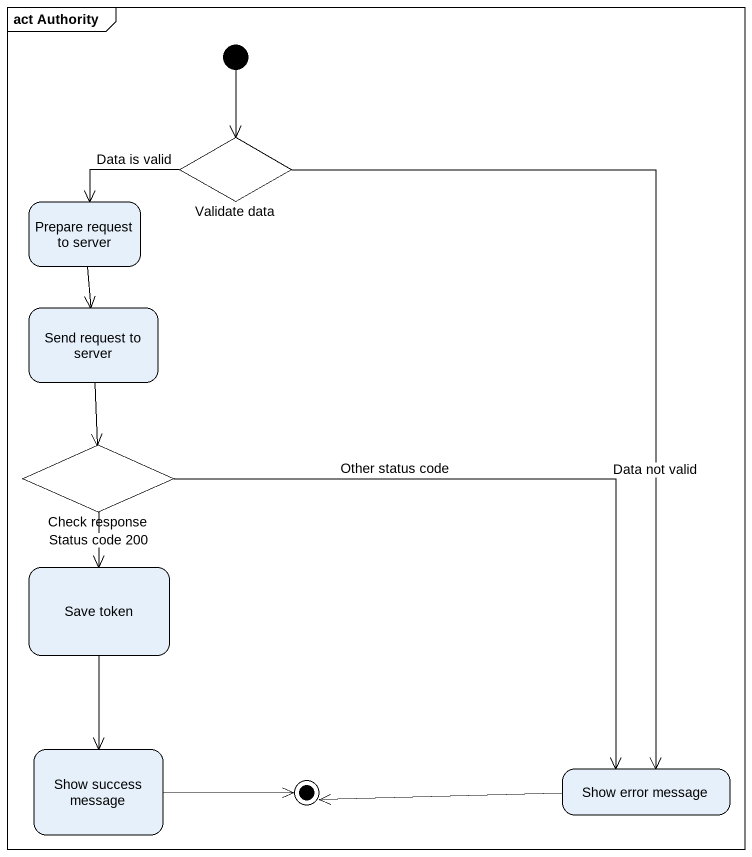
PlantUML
@startuml
mainframe act Authority
hide empty description
state "Validate data" as Validate_data <<choice>>
state "Prepare request to server" as Prepare_request_to_server
state "Send request to server" as Send_request_to_server
state "Check response" as Check_response <<choice>>
state "Save token" as Save_token
state "Show success message" as Show_success_message
state "Show error message" as Show_error_message
[*] --> Validate_data
Validate_data -left-> Prepare_request_to_server : Data is valid
Validate_data --> Show_error_message : Data not valid
Prepare_request_to_server --> Send_request_to_server
Send_request_to_server --> Check_response
Check_response --> Save_token : Status code 200
Check_response -right-> Show_error_message : Other status code
Save_token --> Show_success_message
Show_success_message -right-> [*]
Show_error_message -left-> [*]
@enduml
